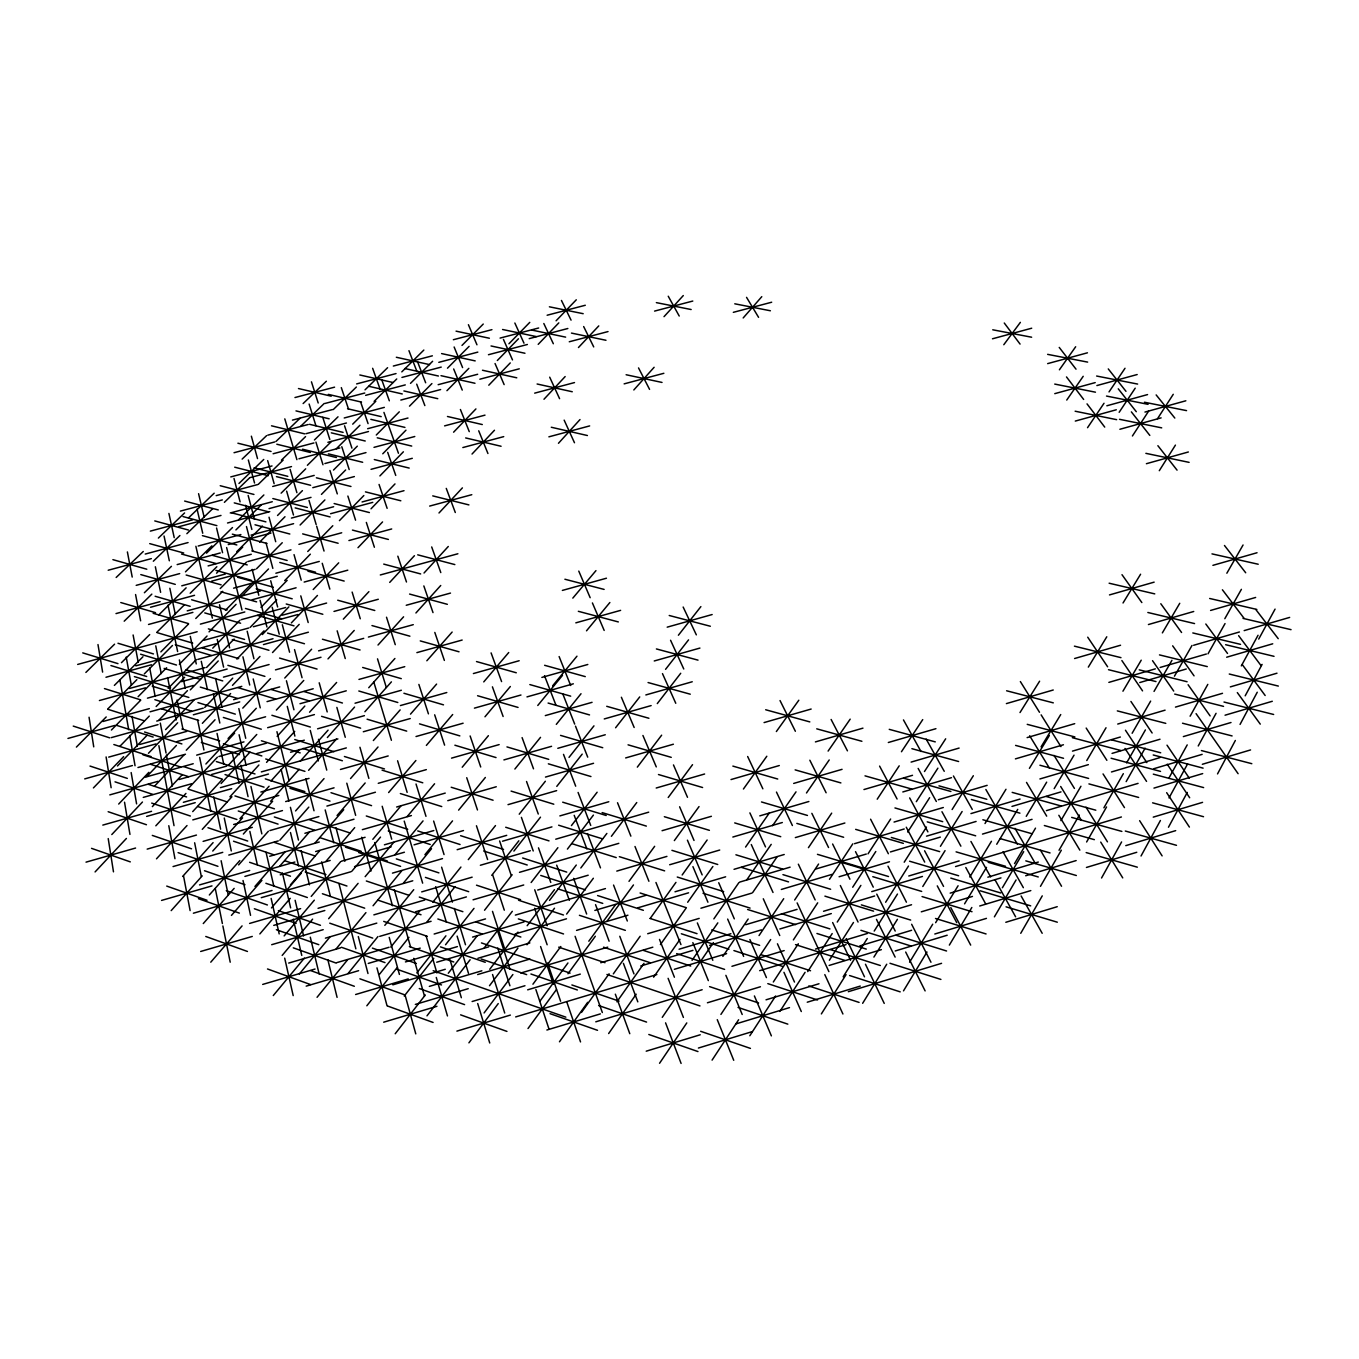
<?xml version="1.0" encoding="UTF-8"?>
<svg xmlns="http://www.w3.org/2000/svg" width="1359" height="1359" viewBox="0 0 1359 1359"><rect width="100%" height="100%" fill="white"/><g stroke="black" fill="none" stroke-linecap="round" stroke-linejoin="round"><path stroke-width="1.5" d="M1217.528 773.917L1235.348 740.468M1240.054 724.415L1257.245 692.241M1245.184 695.825L1262.103 664.415M1168.468 827.24L1187.29 792.433M1258.723 639.07L1275.065 609.104M1141.033 856L1160.416 820.479M1169.012 797.937L1187.596 763.945M1241.311 665.893L1258.043 635.265M1198.23 745.972L1216.067 713.322M1168.774 778.35L1187.205 744.902M1190.11 716.21L1207.811 684.375M1101.554 877.999L1121.6 841.934M1208.015 653.815L1225.037 623.577M1224.816 618.702L1241.396 589.33M1126.152 781.612L1145.11 748.163M1103.899 807.79L1123.332 773.679M1086.622 841.985L1106.549 806.974M1174.448 676.187L1192.013 645.44M1126.611 762.858L1145.416 729.919M1226.854 573.226L1243.06 544.993M1020.745 933.31L1042.251 895.87M1154.029 691.408L1171.951 660.304M1132.132 733.265L1150.648 701.108M1059.035 850.258L1079.352 815.077M1040.467 886.34L1061.328 850.19M1060.903 820.615L1080.949 786.249M994.397 916.849L1016.073 879.952M1086.775 760.547L1106.022 727.761M1162.37 632.886L1179.748 603.294M1122.942 691.204L1141.22 660.185M1014.544 863.594L1035.507 828.141M1002.381 887.767L1023.701 851.668M1054.176 788.645L1074.035 755.162M1026.249 816.334L1046.668 782.155M949.346 945.1L971.838 907.489M964.584 903.837L986.515 867.365M996.742 844.245L1017.738 809.369M969.816 876.997L991.441 841.289M903.514 990.847L926.974 952.03M935.638 922.693L958.078 885.762M1029.409 768.345L1049.386 735.474M1088.321 667.116L1106.787 636.793M909.596 962.206L932.716 924.205M1041.079 746.872L1060.733 714.545M985.003 823.537L1005.983 789.273M1123.027 602.988L1140.592 574.228M862.642 1003.316L886.731 964.227M922.795 886.493L945.066 850.632M940.428 846.3L962.121 811.51M873.905 957.093L897.416 919.313M1019.997 712.558L1039.601 681.199M821.363 1013.916L846.062 974.624M874.194 931.068L897.467 894.052M952.098 809.539L973.333 775.734M885.643 902.24L908.491 866.023M1159.295 470.69L1175.433 445.106M843.175 976.798L867.263 938.525M904.211 862.201L926.464 827.053M829.381 960.235L853.469 922.489M907.676 832.031L929.624 797.699M837.246 922.065L860.876 885.389M779.879 1011.453L805.072 972.331M916.323 801.657L937.897 768.158M807.722 971.6L832.184 933.565M852.705 887.223L875.808 851.498M1157.528 418.657L1173.259 394.297M749.811 1035.745L775.632 995.977M868.027 853.843L890.638 819.018M924.477 771.521L945.677 738.803M1132.421 435.984L1148.542 411.267M773.322 981.996L798.311 943.758M712.082 1060.122L738.616 1019.743M793.367 939.918L817.693 902.835M877.218 799.194L899.199 765.847M829.483 879.307L852.789 843.854M901.459 751.731L922.727 719.607M794.658 899.998L818.577 864.052M1119.153 412.304L1135.207 388.181M720.916 1014.409L770.672 939.528M759.035 935.553L783.718 898.69M808.435 847.659L831.691 813.141M1109.029 391.919L1125.014 368.272M1087.54 427.694L1104.018 403.266M659.557 1063.282L686.788 1022.919M722.835 956.413L748.18 919.024M752.682 892.54L777.025 856.9M662.258 1017.347L713.441 942.585M746.94 879.63L771.216 844.364M806.482 792.976L829.211 759.953M692.071 960.286L717.824 922.863M713.849 918.888L738.905 882.603M1066.747 400.056L1083.208 376.307M772.575 825.677L796.017 791.855M828.107 751.085L850.19 719.149M653.628 977.172L680.01 939.375M745.581 847.048L769.534 812.682M608.645 1033.553L636.182 994.21M616.918 1001.787L644.013 963.344M687.688 902.257L712.88 866.515M660.423 944.607L686.38 907.71L640.106 892.982M1059.391 369.801L1075.665 346.749M613.334 973.859L640.157 936.249M559.466 1041.792L587.683 1002.33M581.465 1012.455L609.087 973.791M650.163 918.497L675.95 882.382M682.167 874.975L707.139 839.998M743.424 789.018L766.816 756.25M776.363 731.533L798.82 700.225M674.336 840.592L699.036 806.583M588.804 941.209L615.576 904.601M528.005 1028.542L556.46 989.556M567.977 973.757L595.344 936.249M607.133 921.045L633.464 884.947M539.931 1001.192L567.943 962.97M628.996 881.345L654.647 846.317M668.22 797.495L692.529 764.675M1003.791 344.727L1020.371 322.355M532.932 984.205L560.825 946.493M566.635 914.063L593.356 878.254M468.906 1042.846L498.243 1003.588M611.397 836.295L636.759 802.54M484.093 1012.948L512.887 974.522M580.82 867.976L606.861 833.424M526.986 944.777L554.506 908.22M549.529 900.405L576.284 865.037M489.512 985.717L517.932 948.072M489.75 969.29L517.983 932.104M527.156 925.7L554.472 889.669M637.32 767.122L661.646 735.185M567.416 849.103L593.407 815.111M484.263 947.869L512.309 911.311M571.443 825.592L597.128 792.229M426.981 1015.836L470.112 959.76M531.131 882.518L557.886 847.693M395.214 1033.757L425.316 994.958M448.283 973.248L477.043 936.045M657.297 703.588L680.723 673.266M484.534 910.241L512.156 874.754M665.57 669.324L688.554 639.868M404.235 996.028L433.776 958.299M445.548 944.743L474.002 908.373M615.593 727.761L639.732 696.912M678.396 635.231L700.887 606.607M491.737 875.349L518.849 840.813M416.805 972.925L445.922 935.824M513.889 851.091L540.491 817.167M556.782 786.385L582.196 754.126M569.013 757.388L593.968 725.859M366.828 1005.779L396.93 967.863M519.223 814.194L545.35 781.255M426.709 922.285L455.112 886.595M432.825 902.189L460.922 867.042M468.294 859.635L495.491 825.576M379.399 974.403L408.957 937.353M390.797 947.087L419.897 910.785M556.307 724.364L581.023 693.736M384.818 925.36L413.731 889.686M348.074 973.486L377.972 936.538M514.874 769.041L540.525 737.342M317.055 997.302L347.615 959.743M403.334 883.231L431.533 848.696M458.612 810.134L485.35 777.467M424.925 854.692L452.53 820.887M336.183 948.837L365.928 912.619M552.637 685.819L576.963 656.193M373.062 905.757L401.856 870.66M537.773 705.474L562.473 675.389M299.354 973.978L329.829 937.132M586.51 630.814L609.868 602.513M462.213 767.223L488.391 735.678M273.295 995.535L304.331 958.146M395.095 854.641L423.04 820.904M328.64 918.701L358.096 883.35M365.163 876.657L393.685 842.393M407.224 816.504L434.574 783.769M282.179 955.411L312.621 919.126M484.976 716.788L510.338 686.516M372.825 839.335L400.82 806.057M351.896 871.17L380.52 837.093M284.15 935.909L314.32 900.185M572.818 598.113L595.955 570.644M311.228 896.396L340.599 861.708M483.753 681.895L508.725 652.524M325.939 861.385L354.699 827.631M426.369 745.395L452.683 714.511M388.623 792.552L415.888 760.513M259.841 933.939L290.248 898.333M290.418 884.896L319.875 850.564M271.46 907.931L301.392 873.022M337.083 815.502L365.163 782.971M210.764 962.189L242.072 925.904M315.067 842.954L343.708 809.726M231.438 915.405L261.913 880.377M350.537 778.571L378.023 746.991M410.503 714.138L436.596 684.087M279.784 866.108L309.105 832.337M254.931 886.459L284.778 852.178M279.835 840.202L308.816 807.127M373.351 740.536L400.141 709.908M743.186 317.955L761.787 296.67M203.272 923.559L234.156 888.378M426.845 660.763L452.139 632.054M295.582 810.932L324.037 778.605M209.337 894.986L239.796 860.587M238.623 864.902L268.369 831.249M364.892 711.742L391.409 681.861M308.612 770.315L336.42 739.058M171.183 910.615L202.236 875.875M327.349 737.529L354.563 707.071M270.611 801.283L299.201 769.279M243.346 834.035L272.649 801.215M300.305 761.159L328.08 730.157M633.821 389.965L654.121 367.287M368.731 687.739L394.908 658.486M271.002 780.966L299.337 749.488M239.948 818.628L269.082 786.232M212.751 851.057L242.582 817.846M415.922 612.977L440.741 585.491M182.616 876.47L213.091 842.631M266.551 762.382L294.699 731.414M558.464 443.289L580.004 419.557M378.006 645.032L403.589 616.816M664.024 316.664L683.288 295.566M229.909 796.833L258.873 765.032M202.27 829.347L231.93 796.748M309.563 712.218L336.624 682.456M424.025 573.005L448.283 546.488M277.134 736.374L304.824 706.051M156.489 858.82L187.015 825.542M192.706 811.612L222.23 779.522M221.092 783.531L249.954 752.105M276.387 710.077L303.77 680.434M228.21 765.44L256.766 734.472M327.995 658.894L354.223 630.44M389.71 582.399L414.41 555.712M343.317 619.143L368.901 591.658M188.137 788.645L217.406 757.167M155.826 825.813L185.928 793.418M543.974 399.257L565.157 376.562M228.074 738.515L256.29 708.26M284.761 678.039L311.636 649.211M438.991 512.989L462.4 487.881M205.888 764.013L234.648 733.147M152.361 806.617L182.225 774.732M95.079 871.934L126.421 838.435M578.458 347.53L598.775 325.905M242.785 708.124L270.458 678.617M111.795 834.545L142.457 802.031M472.032 454.042L494.472 430.242M186.268 750.219L215.045 719.76M154.518 786.182L184.094 754.84M202.355 723.328L230.622 693.515M272.53 652.541L299.201 624.376M357.995 547.694L382.558 521.924M118.692 804.052L148.861 772.337M291.336 622.915L317.462 595.446M232.491 685.361L259.96 656.448M146.908 776.482L176.415 745.428M313.199 589.534L338.697 562.83M204.699 707.512L232.746 678.107M538.198 344.354L558.804 322.881M236.925 659.098L264.02 630.848M148.471 753.26L177.672 722.801M262.355 634.534L288.889 606.844M556.086 320.792L576.284 299.795M165.594 729.63L194.303 699.749M453.6 432.196L475.922 408.923M117.452 765.966L147.112 735.236M488.781 385.209L510.254 362.921M371.024 508.81L394.993 483.923M206.568 667.473L234.071 639.07M93.414 787.914L123.618 756.674M158.782 720.27L187.44 690.644M250.158 627.399L276.709 599.914M190.294 689.879L218.238 660.95M119.881 746.312L149.269 716.091M339.427 520.633L363.838 495.542M497.326 360.509L518.458 338.765M284.71 580.599L310.345 554.166M260.979 607.354L287.174 580.327M168.142 688.418L196.274 659.574M379.891 475.922L403.385 451.8M508.929 343.776L529.772 322.372M156.149 706.51L184.637 677.241M212.734 648.158L239.914 620.248M307.729 551.499L332.802 525.729M111.421 730.021L140.656 700.259M382.762 453.787L405.967 430.174M209.048 631.867L236.058 604.364M446.941 390.679L468.838 368.357M179.337 664.262L207.044 636.012M138.091 696.725L166.613 667.745M225.373 610.395L251.942 583.385M242.293 595.633L268.504 568.945M256.511 568.792L282.247 542.717M300.101 525.016L324.903 499.908M107.871 708.871L136.851 679.653M321.437 494.387L345.662 469.959M409.501 406.154L431.907 383.561M144.326 673.894L172.491 645.474M447.485 368.187L469.11 346.358M76.393 747.093L106.206 716.957M220.209 588.566L246.54 562.082M461.992 345.407L483.243 324.054M160.855 651.878L188.561 623.985M376.273 435.016L399.291 411.828M195.764 618.481L222.706 591.318M114.377 685.395L142.967 656.754M259.603 542.173L284.982 516.726M333.499 470.061L357.315 446.16M277.542 515.486L302.428 490.633M410.503 383.357L432.621 361.273M190.192 593.237L216.845 566.72M336.403 448.674L359.931 425.248M121.461 662.682L149.694 634.585M236.738 551.686L262.44 526.052M156.931 632.19L184.416 604.789M216.557 573.192L242.717 547.099M352.711 424.161L375.797 401.279M307.389 465.288L331.375 441.539M401.805 371.873L423.838 350.061M281.126 493.164L305.69 468.821M374.116 401.381L396.743 378.957M158.884 614.829L186.132 587.835M85.872 672.433L114.564 644.183M235.905 529.925L261.336 504.835M314.422 439.976L338.017 416.805M185.47 571.833L211.885 545.842M238.589 519.834L263.867 494.965M206.5 553.147L232.491 527.547M124.196 621.182L151.834 594.121M365.027 389.846L387.587 367.694M144.377 592.745L171.438 566.329M281.415 460.174L305.554 436.613M333.295 409.552L356.364 387.026M258.499 484.161L283.148 460.089M186.863 533.696L212.768 508.606M238.963 483.481L263.748 459.461M300.679 426.301L324.223 403.47M224.388 502.337L249.546 477.909M276.013 441.437L299.965 418.3M153.329 561.216L179.898 535.531M188.493 517.915L214.178 493.198M158.374 538.079L184.586 512.938M242.14 459.104L266.585 435.644M303.125 403.555L326.364 381.233M116.161 577.473L143.273 551.499M766.034 999.816L819.001 983.746M646.221 1051.187L700.225 1034.777M736.034 1023.871L789.494 1007.614M807.246 1002.212L860.264 986.09M848.322 991.696L941.566 963.327M698.407 1048.044L752.359 1031.583M759.681 970.666L846.062 944.624M595.786 1021.815L702.161 989.726M979.72 905.994L1030.801 890.587M859.754 945.932L911.617 930.269M829.126 965.451L881.379 949.652M707.427 1002.772L760.428 986.753M934.805 934.007L986.447 918.378M895.207 950.977L947.189 935.23M1005.813 922.285L1057.234 906.691M456.896 1031.124L510.372 1015.088M515.673 1016.923L656.856 974.556M674.353 969.307L726.606 953.627M987.84 877.184L1038.31 862.048M860.213 920.162L911.532 904.737M950.179 893.135L1000.971 877.88M1025.688 875.757L1076.158 860.57M1125.796 845.638L1175.688 830.638M731.94 966.3L784.177 950.587M921.3 911.821L972.466 896.43M546.879 1030.02L600.372 1013.899M815.502 949.075L867.416 933.446M1086.436 867.45L1136.77 852.28M1153.961 788.101L1202.681 773.594M383.697 1022.189L436.935 1006.306M600.746 962.733L652.83 947.189M472.117 1001.515L524.965 985.734M527.666 989.828L580.31 974.114M745.734 924.698L797.087 909.358M908.763 875.994L959.165 860.927M679.058 949.228L730.904 933.718M871.731 891.623L922.455 876.453M955.547 866.566L1121.396 816.98M640.769 965.977L692.954 950.366M709.653 945.354L761.431 929.862M823.537 911.277L874.652 895.989M779.845 928.978L831.3 913.571M1153.247 817.133L1202.562 802.354M637.626 907.88L688.571 892.812M854.522 843.684L904.211 828.973M355.616 994.516L408.244 978.922M477.943 958.282L529.874 942.908M392.836 984.833L445.276 969.29M576.539 930.405L627.926 915.202M739.67 882.093L790.106 867.161M970.955 813.582L1020.082 799.041M1111.475 771.963L1159.822 757.643M1011.979 806.414L1060.988 791.889M816.063 868.945L866.278 854.047M926.515 836.159L976.102 821.448M1153.859 768.701L1202.154 754.364M429.342 986.396L481.85 970.802M477.638 974.556L529.908 959.029M700.921 908.22L751.901 893.084M890.417 851.94L940.309 837.11M781.34 889.449L831.963 874.398M1046.396 810.644L1138.078 783.379M1202.341 764.285L1250.569 749.93M647.699 933.718L699.189 918.395M839.098 876.759L889.482 861.759M982.489 834.086L1032.059 819.341M415.344 1004.42L468.226 988.673M520.803 973.027L607.745 947.155M515.35 915.1L605.434 888.582M1072.472 751.119L1120.36 737.02M368.255 963.429L420.22 948.123M795.338 837.603L844.873 823.01M306.183 986.141L358.606 970.683M472.592 937.081L524.064 921.895M938.339 799.755L987.161 785.349M1225.054 715.208L1272.296 701.278M405.441 961.934L457.405 946.594M1112.053 753.396L1160.008 739.228M515.078 933.99L566.499 918.803M594.851 910.428L645.814 895.377M734.03 869.318L784.211 854.505M894.052 822.059L943.316 807.501M1039.907 778.962L1088.355 764.658M1183.349 736.595L1230.999 722.512M436.715 962.223L488.696 946.866M675.015 891.776L725.638 876.81M325.413 938.152L376.8 923.118M415.514 911.787L466.392 896.906M473.068 899.811L523.725 884.981M759.8 815.859L808.86 801.504M1027.132 737.597L1074.714 723.668M863.95 789.545L912.518 775.309M288.686 963.072L340.599 947.835M379.705 936.368L431.092 921.3M537.705 890.026L588.192 875.213M1230.337 686.89L1276.984 673.198M616.782 871.102L666.929 856.391M732.841 837.042L782.325 822.518M1117.727 724.058L1165.088 710.162M1175.467 707.105L1222.505 693.311M902.818 791.957L951.453 777.671M1015.411 758.883L1063.434 744.766M262.695 984.426L315.05 969.035M337.117 962.546L389.048 947.274M434.15 934.024L485.52 918.905M669.664 864.749L719.709 850.038M318.04 908.322L412.762 880.785M555.746 839.199L648.702 812.172M888.327 742.507L935.926 728.679M273.754 925.377L324.818 910.513M480.373 865.258L530.299 850.734M1108.859 682.388L1155.337 668.849M1160.144 667.456L1206.35 654.019M200.673 951.47L252.281 936.436M421.698 891.878L472.151 877.167M793.69 783.43L842.07 769.33M1139.759 682.558L1186.271 669.002M1226.667 657.212L1272.72 643.792M271.698 944.692L323.204 929.658M373.861 914.862L424.789 899.998M519.495 872.325L618.804 843.344M662.071 830.706L711.386 816.3M911.108 762.093L959.114 748.062M414.053 844.839L463.487 830.553M193.386 913.214L272.021 890.485M354.546 866.634L404.404 852.229M1074.595 658.52L1120.546 645.236M261.251 897.687L351.081 871.697M559.857 815.91L608.781 801.742M656.21 788.016L704.608 774.001M815.417 741.912L862.948 728.152M457.151 849.698L506.72 835.343M392.462 873.124L442.49 858.616M502.524 841.204L551.941 826.884M731.023 779.556L779.285 765.542M1193.661 645.27L1239.425 631.986M1244.164 630.61L1289.657 617.411M249.597 923.441L300.611 908.627M1006.39 703.605L1053.242 689.998M269.711 856.255L319.28 842.019M362.343 829.653L411.403 815.57M545.486 777.076L593.56 763.282M625.667 757.931L673.385 744.222M199.552 884.913L249.682 870.49M315.611 851.532L365.112 837.297M764.081 722.58L811.153 709.041M161.551 900.422L211.987 885.898M244.909 876.419L294.886 862.031M508.011 804.647L556.646 790.632M280.209 874.839L330.186 860.434M384.41 844.805L433.81 830.553M1148.423 624.545L1193.729 611.482M341.398 861.215L391.12 846.861M1210.58 610.446L1255.648 597.45M203.12 841.374L252.315 827.342M326.907 806.074L375.424 792.229M503.9 759.919L551.567 746.312M269.863 830.57L318.872 816.572M557.802 748.316L605.265 734.76M1109.488 594.919L1154.148 582.145M1212.908 565.344L1257.041 552.739M173.052 866.566L222.757 852.348M228.788 855.083L278.306 840.898M304.892 833.288L353.986 819.222M396.641 807.008L445.242 793.095M447.774 800.672L496.273 786.759M260.877 792.025L309.037 778.384M340.463 769.466L388.198 755.944M545.316 715.598L592.065 702.331M192.791 819.885L278.816 795.457M645.848 694.942L692.241 681.759M285.662 801.572L334.059 787.812M86.025 862.15L135.577 848.05M451.545 758.135L499.144 744.596M147.163 849.12L196.46 835.072M233.629 824.488L282.468 810.576M378.261 783.311L426.335 769.619M604.262 718.945L651.131 705.593M211.698 774.46L259.433 761.023M290.588 752.24L337.898 738.922M363.312 731.754L410.248 718.537M143.256 797.393L191.432 783.803M474.427 708.141L520.956 695.01M261.353 771.895L346.324 747.909M526.986 696.895L573.328 683.815M654.257 660.967L699.919 648.073M220.43 787.642L268.453 774.069M102.808 825.1L151.562 811.306M183.363 802.32L231.676 788.662M416.024 736.527L463.113 723.209M146.636 816.419L195.22 802.659M84.717 778.894L132.418 765.542M267.638 727.694L314.405 714.596M355.039 703.215L401.347 690.253M137.955 767.529L185.47 754.228M473.391 673.554L519.172 660.729M196.664 755.128L243.957 741.878M667.184 627.162L712.15 614.54M145.498 777.127L193.216 763.724M218.867 756.521L266.211 743.237M317.581 728.815L364.416 715.649M400.395 705.559L446.788 692.529M109.79 794.879L157.865 781.357M257.021 753.481L304.331 740.162M178.912 779.556L226.715 766.102M541.867 677.411L587.801 664.483M156.744 721.085L203.255 708.158M233.612 699.715L279.733 686.907M111.217 737.648L158.035 724.619M193.335 714.8L239.745 701.907M416.89 652.626L462.162 640.038M267.027 701.618L313.216 688.758M358.963 679.432L404.761 666.657M139.62 744.511L186.625 731.414M575.825 622.847L620.621 610.361M1146.401 463.708L1188.361 451.986M108.703 757.116L155.962 743.934M299.999 703.724L346.273 690.814M177.214 741.487L265.6 716.788M181.477 681.657L227.14 669.053M147.435 698.169L193.437 685.446M223.454 677.139L269.082 664.534M318.584 650.842L363.719 638.356M368.391 637.065L413.272 624.664M1119.884 429.274L1161.113 417.876M275.486 669.868L320.996 657.263M562.371 590.418L606.454 578.221M102.859 721.51L149.32 708.634M150.017 711.81L241.8 686.363M67.95 738.447L114.751 725.451M135.815 665.842L215.775 643.877M333.991 611.431L378.295 599.268M105.968 677.258L151.461 664.772M1106.838 405.78L1147.557 394.586M197.768 659.421L273.023 638.713M263.442 644.591L308.374 632.207M406.239 605.265L450.492 593.085M1075.292 421.069L1116.3 409.772M129.513 688.469L205.056 667.643M99.411 700.531L145.396 687.841M1144.957 412.066L1185.846 400.786M252.128 599.778L296.092 587.784M200.385 624.121L244.807 611.975M380.316 574.959L457.881 553.759M1054.771 393.651L1095.201 382.609M77.667 664.432L197.157 631.731M241.273 619.67L285.662 607.524M1096.883 385.565L1137.177 374.54M282.264 615.202L326.602 603.056M203.969 640.276L248.765 627.994M253.386 626.737L297.927 614.523M181.766 585.814L225.339 574.025M348.923 540.542L391.698 528.957M211.647 581.159L255.152 569.37M116.008 613.588L160.107 601.612M150.543 607.252L194.541 595.31M275.86 573.226L319.263 561.437M1047.653 363.617L1087.438 352.813M233.595 588.175L277.27 576.301M187.219 610.854L260.69 590.842M148.522 624.477L192.893 612.382M304.161 582.06L347.785 570.185M251.058 535.106L293.595 523.674M330.577 513.719L372.757 502.371M228.261 544.568L270.985 533.068M992.495 338.782L1031.702 328.215M177.163 564.597L220.26 552.977M136.189 585.355L179.694 573.6M208.097 565.922L251.262 554.268M429.665 506.075L471.794 494.693M298.912 544.347L341.704 532.779M247.865 561.539L290.979 549.868M371.041 469.331L412.304 458.306M150.356 531.114L192.689 519.801M312.791 487.677L354.359 476.567M462.841 447.553L503.73 436.63M178.709 526.748L220.99 515.435M230.249 512.972L272.276 501.726M269.031 508.623L311.007 497.377M227.531 522.994L269.778 511.663M548.883 436.834L589.653 425.911M145.226 554.064L188.069 542.564M291.438 518.085L333.651 506.737M108.193 570.236L151.325 558.634M198.176 546.029L240.883 534.546M362.072 501.964L404.014 490.684M534.682 393.142L574.5 382.575M230.775 476.907L272.021 465.95M298.946 458.798L339.886 447.926M250.209 477.57L291.505 466.579M444.597 425.877L484.993 415.141M373.997 447.349L414.784 436.511M324.903 463.538L365.979 452.598M624.138 383.867L663.855 373.3M216.183 495.627L257.819 484.534M180.407 511.103L222.332 499.908M272.7 486.471L314.201 475.412M267.825 435.152L308.204 424.501M400.837 400.056L440.622 389.557M479.829 379.212L519.274 368.816M733.333 312.332L771.674 302.225M344.235 417.977L384.342 407.377M234.037 452.717L274.756 441.947M306.047 433.674L346.443 423.006M273.125 453.753L313.912 442.949M367.626 428.714L407.989 418.028M327.893 442.304L368.493 431.533M393.329 366.047L432.366 355.82M500.078 338.085L538.657 327.995M294.971 397.541L334.569 387.162M356.653 383.901L396.03 373.572M438.804 362.343L477.824 352.117M529.212 338.629L567.841 328.504M401.941 377.428L441.233 367.1M488.459 354.716L527.377 344.49M654.579 311.092L692.784 301.052M324.971 403.47L364.739 393.023M365.639 395.333L405.271 384.903M569.268 341.772L608.017 331.579M292.44 420.118L332.53 409.552M438.159 384.682L477.672 374.269M453.362 339.716L491.924 329.659M547.133 315.237L585.287 305.265M992.749 329.795L1031.634 337.219M1047.636 354.359L1087.642 362.106M734.777 303.804L770.4 310.769M1096.628 376.035L1137.636 384.07M656.363 302.632L691.153 309.529M1054.737 384.087L1095.456 392.19M1144.448 402.23L1186.56 410.622M1106.515 396.064L1148.066 404.336M1119.51 419.302L1161.707 427.864M1075.139 411.216L1116.656 419.659M549.393 306.811L583.181 313.691M571.459 333.091L605.978 340.277M1145.875 453.345L1189.108 462.366M531.59 330.016L565.633 337.134M502.575 329.49L536.312 336.59M456.063 331.154L489.376 338.238M626.125 374.744L662.02 382.44M491.041 345.967L524.965 353.255M441.607 353.578L475.191 360.899M482.479 370.243L516.777 377.802M537.111 384.002L572.258 391.749M396.335 357.264L429.529 364.603M441.012 375.679L474.987 383.272M404.931 368.544L438.413 376.018M1211.99 553.877L1258.213 564.24M359.846 374.982L392.989 382.508M403.878 390.95L437.768 398.68M551.295 427.253L587.411 435.526M368.816 386.296L402.264 393.957M447.468 416.483L482.292 424.552M1209.663 598.47L1256.837 609.444M328.351 394.382L361.528 402.111M298.47 388.538L331.239 396.182M1109.131 583.215L1154.759 593.883M1243.043 618.396L1291.05 629.659M347.547 408.736L381.2 416.635M465.661 437.938L501.08 446.262M370.854 419.353L404.931 427.405M1147.845 612.484L1194.561 623.577M295.99 410.894L329.15 418.793M1192.811 632.937L1240.529 644.353M377.241 437.802L411.726 446.075M309.563 424.314L343.097 432.383M1225.648 644.71L1274.029 656.329M331.307 432.841L365.231 441.012M271.511 425.809L304.688 433.861M374.32 459.563L409.195 468.074M1159.482 654.902L1207.285 666.606M1229.266 674.03L1278.343 686.074M328.385 453.872L362.666 462.281M302.53 449.2L336.454 457.541M276.828 444.223L310.396 452.496M1074.425 646.154L1120.971 657.654M237.91 443.221L271.053 451.46M1139.216 669.834L1187.086 681.742M432.74 495.882L468.906 504.902M1108.502 669.698L1155.982 681.572M1224 702.042L1273.638 714.477M316.375 477.79L350.962 486.488M1174.703 694.092L1223.542 706.374M365.452 491.873L400.82 500.775M254.065 467.819L287.819 476.346M276.455 476.618L310.616 485.282M234.699 467.19L268.25 475.701M334.127 503.543L369.393 512.564M1182.534 723.226L1232.103 735.932M1117.319 710.893L1165.784 723.362M272.853 498.549L307.372 507.468M220.226 485.724L253.946 494.455M1006.611 690.78L1053.293 702.858M295.175 507.892L330.101 516.947M564.902 579.24L604.126 589.415M1201.407 750.559L1251.809 763.69M352.44 530.078L388.385 539.455M669.223 615.491L710.349 626.244M234.258 502.881L268.453 511.816M417.723 554.829L454.84 564.58M1111.662 739.874L1160.688 752.784M1153.213 754.975L1203.106 768.141M231.574 512.802L265.905 521.873M184.637 501.063L218.272 509.948M1027.234 724.347L1074.884 736.935M302.666 533.883L338.136 543.26M1072.319 737.682L1120.801 750.508M255.016 524.778L289.824 534.019M578.339 611.312L618.328 621.929M383.731 564.104L420.661 573.94M1111.084 758.237L1160.518 771.402M1153.315 774.154L1203.632 787.591M182.989 516.573L216.879 525.644M232.338 534.155L267.077 543.498M656.397 648.939L698.016 660.134M1015.598 745.395L1063.536 758.288M154.773 520.922L188.442 530.027M202.406 535.633L236.84 544.959M251.891 550.939L287.14 560.486M409.586 594.07L447.349 604.313M1039.924 765.236L1088.61 778.435M279.784 562.473L315.543 572.207M889.245 729.341L935.281 741.878M307.966 571.205L344.184 581.074M1088.933 783.905L1138.638 797.444M1152.602 802.829L1203.53 816.708M212.327 555.321L247.219 564.902M911.889 748.673L958.605 761.516M765.678 709.755L809.811 721.901M149.728 543.634L183.754 553.028M816.742 728.832L861.895 741.284M648.073 682.541L690.27 694.194M181.528 554.03L216.081 563.56M337.712 600.219L374.795 610.497M1046.396 796.527L1095.813 810.202M215.894 570.389L251.109 580.157M237.74 577.303L273.312 587.19M1012.183 792.382L1061.09 805.972M544.619 665.298L585.27 676.612M1125.303 831.029L1176.486 845.315M256.222 588.77L292.202 598.809M1071.656 817.388L1121.854 831.419M371.975 625.565L409.908 636.199M938.967 785.859L986.804 799.279M186.166 575.027L221.143 584.846M420.254 640.904L459.019 651.793M286.239 603.991L322.83 614.268M903.667 778.197L950.892 791.482M971.396 799.5L1019.929 813.158M476.499 661.561L516.284 672.773M112.899 559.653L146.806 569.217M220.973 591.811L256.63 601.867M1044.358 825.525L1094.369 839.658M865.02 775.853L911.736 789.052M606.726 706.306L648.906 718.265M529.84 684.579L570.695 696.165M140.792 574.602L175.277 584.37M245.452 608.458L281.67 618.753M982.863 819.749L1031.974 833.73M257.53 615.44L294.003 625.836M1086.181 852.586L1137.33 867.178M795.151 769.873L840.881 782.92M191.636 599.778L227.106 609.919M548.102 703.062L589.534 714.919M322.44 639.223L360.067 649.993M894.952 807.942L942.704 821.651M1000.343 838.656L1050.065 852.942M155.13 596.261L190.158 606.318M204.767 612.909L240.611 623.22M927.229 821.855L975.677 835.802M732.858 766.102L777.739 779.03M267.553 633.09L304.467 643.741M477.587 695.74L518.051 707.427M362.666 667.456L401.279 678.651M628.062 744.834L671.244 757.354M1025.807 860.859L1076.345 875.519M120.781 602.547L155.538 612.671M208.369 628.877L244.552 639.426M153.159 613.3L188.459 623.594M560.554 735.389L602.75 747.722M232.287 639.579L268.929 650.282M956.09 851.855L1005.541 866.295M988.197 862.319L1038.276 876.963M403.929 693.26L443.493 704.845M279.597 658.079L317.089 669.07M891.351 837.467L939.681 851.634M855.66 829.364L903.361 843.361M761.499 801.963L807.45 815.451M658.469 774.528L702.603 787.524M358.81 691.001L397.813 702.501M157.015 632.614L192.689 643.147M796.833 823.401L843.65 837.263M202.236 647.818L238.691 658.605M909.596 861.215L958.639 875.757M175.277 644.727L211.375 655.446M950.773 878.101L1000.7 892.965M506.958 746.906L548.747 759.358M227.853 665.332L264.903 676.374M980.128 890.774L1030.7 905.858M419.523 723.871L459.835 735.899M548.356 763.826L590.944 776.55M304.059 691.544L342.434 703.011M734.709 822.908L780.745 836.685M1006.068 906.827L1057.319 922.2M117.995 643.266L153.448 653.917M271.239 689.489L309.223 700.904M454.891 745.208L496.035 757.575M817.455 854.335L865.173 868.69M367.083 719.2L406.715 731.125M840.355 862.048L888.531 876.538M140.606 654.223L176.5 665.044M872.801 876.674L921.691 891.436M186.081 669.834L222.74 680.91M237.995 687.637L275.554 699.002M664.347 816.708L709.398 830.332M922.065 896.583L972.008 911.719M164.15 668.424L200.554 679.466M321.59 716.329L360.628 728.169M200.3 687.093L237.434 698.424M82.746 652.881L117.978 663.634M602.139 812.597L646.357 826.102M735.915 854.794L782.614 869.064M562.694 802.184L606.216 815.502M110.928 665.553L146.687 676.493M271.902 715.276L310.362 727.048M935.502 918.48L986.073 933.956M511.103 791.108L553.793 804.205M782.954 874.635L830.638 889.262M134.388 676.612L170.605 687.739M741.521 867.416L788.543 881.889M152.259 686.193L188.833 697.456M861.368 904.89L910.683 920.077M197.955 702.603L235.328 714.138M824.913 896.142L873.582 911.159M671.924 850.343L717.739 864.494M451.205 787.252L493.096 800.23M294.767 739.534L333.94 751.663M223.369 717.45L261.302 729.222M344.422 756.504L384.478 768.939M154.841 699.681L191.687 711.131M382.049 770.145L422.785 782.801M558.634 825.219L602.547 838.86M302.972 748.486L342.383 760.768M896.142 935.264L946.56 950.994M104.456 688.588L140.555 699.834M161.568 708.837L198.652 720.423M261.387 740.774L300.186 752.903M860.927 930.32L910.768 945.932M619.364 856.68L664.636 870.864M571.799 843.667L616.239 857.597M677.258 877.031L723.668 891.589M400.361 793.554L441.76 806.583M781.493 913.673L829.958 928.927M505.701 827.257L549.019 840.881M703.028 893.254L750.083 908.101M181.97 728.985L219.648 740.876M223.437 743.832L261.845 755.961M747.586 909.477L795.542 924.613M265.735 758.968L304.926 771.368M107.939 709.313L144.445 720.865M816.946 933.48L866.295 949.092M201.353 742.473L239.49 754.568M889.992 963.276L940.904 979.431M830.502 949.635L880.343 965.519M144.581 732.025L181.885 743.934M331.001 792.705L371.568 805.649M116.296 725.264L153.159 737.037M460.616 835.683L503.526 849.392M795.508 944.624L844.788 960.388M522.637 857.988L566.737 872.104M216.353 761.567L254.999 773.951M265.294 778.877L304.841 791.567M289.977 788.288L329.982 801.13M483.719 851.023L527.224 865.003M417.74 830.927L460.055 844.517M366.284 815.978L407.7 829.296M711.742 929.913L759.647 945.354M540.746 875.451L585.423 889.856M849.579 975.524L900.202 991.866M225.05 774.579L264.054 787.15M73.25 726.097L109.654 737.835M597.586 895.547L643.368 910.309M388.266 830.927L430.208 844.483M183.737 766.646L222.112 779.064M113.85 744.528L151.036 756.572M650.146 918.48L697.031 933.667M557.615 888.769L602.75 903.395M761.499 954.85L810.542 970.751M142.967 754.789L180.662 767.003M733.911 950.57L782.512 966.368M681.335 933.769L728.934 949.228M150.492 764.268L188.442 776.635M309.156 819.613L349.959 832.948M234.937 795.915L274.433 808.809M808.758 985.954L859.075 1002.415M579.41 915.303L625.344 930.354M274.331 816.963L314.659 830.213M188.221 789.137L227.055 801.878M396.318 858.888L438.889 872.886M476.499 885.185L520.565 899.675M518.56 900.236L563.441 914.998M676.663 953.61L724.602 969.392M767.818 983.627L817.54 999.986M319.858 837.637L361.12 851.244M238.267 811L278.068 824.115M345.509 847.184L387.264 860.943M358.606 852.518L400.599 866.379M148.318 784.296L186.591 796.935M90.034 766.068L127.321 778.401M425.418 877.387L468.702 891.691M643.3 950.349L690.729 966.045M197.65 806.482L236.891 819.494M115.022 781.85L152.871 794.42M518.323 918.888L563.543 933.956M603.515 947.189L650.366 962.784M709.585 986.617L758.594 1002.976M274.212 842.342L315.016 855.966M151.715 803.101L190.362 816.029M419.302 897.059L462.875 911.685M207.961 827.716L247.712 841.051M366.335 880.989L408.957 895.292M558.719 947.155L604.993 962.699M738.022 1007.41L787.829 1024.142M476.092 921.98L520.854 937.047M233.527 841.221L273.822 854.794M284.694 860.706L325.956 874.618M305.231 871.934L346.953 886.034M606.946 974.471L699.97 1005.932M437.853 918.99L482.088 933.973M377.904 900.134L421.018 914.76M108.159 811.714L146.449 824.726M249.597 862.302L290.469 876.198M481.443 942.925L570.101 973.112M152.31 835.411L191.551 848.814M322.389 893.729L364.705 908.186M571.884 984.952L619.075 1001.141M383.731 921.385L427.321 936.334M700.649 1031.294L750.44 1048.401M178.097 852.637L217.95 866.329M530.91 974.012L577.371 989.981M265.888 883.282L307.338 897.518M481.154 958.978L526.68 974.641M440.452 946.866L485.248 962.291M598.639 1005.524L646.578 1022.087M204.496 870.728L244.977 884.726M409.365 946.594L453.753 961.985M329.761 923.186L372.723 938.118M648.804 1034.471L697.965 1051.56M226.307 890.672L267.4 904.975M278.374 910.632L320.469 925.309M91.546 848.356L130.294 861.878M372.4 948.106L416.347 963.48M433.164 970.717L565.837 1017.161M254.354 908.746L296.126 923.373M550.038 1013.661L597.518 1030.309M341.432 947.274L384.988 962.597M166.732 886.085L207.044 900.27M198.431 898.69L239.354 913.112M396.862 969.222L441.522 984.952M276.37 929.709L318.804 944.692M419.285 988.537L464.591 1004.624M293.289 947.835L336.268 963.123M359.897 978.82L404.252 994.669M460.616 1014.85L506.941 1031.413M310.735 970.615L354.342 986.277M205.77 936.47L247.457 951.47M387.842 1006.119L433.079 1022.444M267.502 968.967L310.531 984.562M1156.152 394.925L1174.822 418.062M1108.264 368.918L1125.965 391.307M1118.253 388.81L1136.294 411.709M1131.368 411.879L1149.816 435.407M1157.885 445.701L1177.064 470.146M1224.476 545.486L1245.693 572.768M1059.222 347.411L1076.022 369.172M1255.818 609.528L1278.224 638.679M1066.492 376.936L1083.65 399.444M1087.03 403.878L1104.731 427.1M1222.404 589.789L1244.046 618.294M1004.267 323.017L1020.065 344.082M1238.627 635.672L1260.999 665.536M1242.415 664.789L1265.161 695.502M1205.807 624.002L1227.517 653.458M1237.319 692.597L1260.269 724.126M1160.807 603.736L1181.566 632.496M1121.99 574.687L1141.849 602.564M1172.664 645.831L1194.051 675.848M1188.089 684.732L1210.105 715.904M1196.073 713.645L1238.1 773.696M1152.534 660.678L1173.717 691.068M1121.871 660.559L1142.545 690.882M1167.007 745.174L1189.261 778.129M1087.727 637.201L1107.619 666.776M1130.926 701.448L1152.126 732.994M1167.228 764.217L1189.669 797.75M1125.456 730.225L1146.843 762.62M1166.668 792.671L1189.397 827.07M1124.997 748.452L1146.554 781.391M1086.181 728.067L1106.872 760.31M1139.623 820.666L1162.115 855.881M1103.049 773.934L1124.471 807.62M1020.354 681.555L1039.499 712.269M1041.13 714.868L1060.937 746.618M1054.04 755.434L1074.425 788.424M1086.028 807.178L1107.449 841.85M1100.722 842.104L1122.738 877.897M1029.646 735.78L1049.437 768.107M1060.683 786.487L1081.458 820.445M746.55 297.349L758.577 317.327M1058.831 815.281L1079.844 850.122M1026.521 782.41L1046.685 816.147M1040.552 850.343L1061.549 886.255M1014.986 828.327L1035.337 863.492M985.87 789.494L1017.313 844.109M1003.027 851.821L1023.361 887.682M953.44 775.989L972.263 809.369M1021.119 895.972L1042.183 933.293M926.175 739.092L944.25 771.3M995.162 880.071L1015.615 916.815M668.237 296.228L679.228 316.035M903.463 719.913L920.994 751.493M970.938 841.459L990.626 876.912M918.157 768.413L936.334 801.47M941.957 811.714L960.881 846.164M965.79 867.501L985.598 903.769M909.664 797.92L927.908 831.878M879.596 766.102L897.076 799.007M924.596 850.785L943.554 886.408M950.807 907.574L970.683 945.1M906.266 827.223L924.698 862.082M937.268 885.864L956.736 922.659M831.113 719.455L847.438 750.847M638.526 367.915L649.568 389.37M870.592 819.205L888.344 853.724M888.005 866.159L906.419 902.189M911.651 924.273L930.966 962.24M780.032 700.548L795.372 731.261M809.845 760.225L826.119 792.773M855.524 851.651L873.259 887.138M876.759 894.137L895.207 931.051M905.689 952.047L925.122 990.915M583.657 326.551L593.713 346.919M876.487 919.38L895.122 957.11M832.625 844.024L849.919 879.222M561.454 300.441L571.069 320.146M811.85 813.345L828.548 847.523M840.338 885.507L858.056 922.031M865.462 964.244L884.233 1003.401M776.465 792.076L792.399 825.525M846.249 938.576L864.494 976.832M683.152 607.031L696.335 634.857M832.642 922.54L850.513 960.252M543.821 323.51L553.334 343.742M747.654 756.504L762.858 788.815M798.345 864.188L815.162 899.93M797.138 902.92L828.888 971.634M824.811 974.607L842.92 1014.001M549.699 377.173L559.585 398.68M670.565 640.259L683.764 668.985M749.879 812.886L765.508 846.912M564.155 420.135L574.483 442.745M514.857 323.017L523.979 343.164M751.289 844.534L773.016 892.472M662.479 673.622L675.763 703.283M763.282 898.775L779.743 935.536M777.45 943.792L794.488 982.047M783.956 972.331L801.3 1011.538M503.442 339.393L512.496 359.914M749.913 939.562L766.425 977.614M673.469 764.93L687.501 797.308M495.05 363.532L504.138 384.614M718.724 882.721L734.302 918.854M578.781 571.103L590.163 597.705M592.405 602.937L604.177 630.44M679.619 806.787L694.024 840.457M727.66 919.092L743.628 956.413M754.398 995.943L771.368 1035.864M468.413 324.699L476.958 344.795M642.926 735.474L656.278 766.901M687.416 840.168L702.161 874.89M621.386 697.252L634.16 727.49M692.92 866.634L707.92 902.206M725.876 975.337L742.201 1014.494M697.354 922.931L712.812 960.303M454.127 346.987L462.587 367.593M692.835 942.619L708.328 980.62M453.685 368.968L462.247 390.101M478.725 430.803L487.932 453.515M717.263 1019.658L733.724 1060.292M655.955 882.484L680.944 944.59M460.412 409.501L469.263 431.635M559.127 656.567L570.695 685.514M617.53 802.744L630.865 836.142M634.993 846.487L648.906 881.261M562.864 694.058L574.687 724.075M575.503 726.148L587.717 757.15M659.506 939.409L674.404 977.223M668.101 978.327L683.407 1017.432M544.517 675.729L555.95 705.185M417.604 361.885L425.656 382.779M408.957 350.673L416.839 371.296M563.509 754.381L575.689 786.182M578.085 792.45L590.723 825.44M613.555 885.066L627.314 921.011M665.57 1022.851L681.097 1063.434M416.703 384.155L424.857 405.594M587.462 833.594L600.474 867.874M574.194 815.315L586.884 848.984M619.789 936.3L633.973 973.91M446.262 488.391L455.299 512.513M623.407 963.361L637.813 1001.855M595.548 904.669L609.104 941.209M491.092 652.898L501.59 681.589M522.094 737.614L533.509 768.82M573.6 878.373L586.646 914.012M615.338 994.176L629.778 1033.689M381.675 379.552L389.337 400.803M492.417 686.839L503.119 716.499M526.545 781.493L538.266 814.024M556.697 865.173L569.37 900.337M372.638 368.306L380.129 389.269M575.095 936.3L602.343 1012.54M383.934 412.406L398.442 453.26M431.703 546.947L440.792 572.581M538.487 847.846L550.769 882.433M521.397 817.354L533.221 850.972M387.689 452.343L395.741 475.412M534.733 889.771L547.167 925.683M360.594 401.856L368.068 423.617M423.838 585.933L433.011 612.603M534.614 908.288L547.15 944.777M566.907 1002.296L580.531 1041.928M434.812 632.428L444.359 660.423M470.129 735.966L480.712 766.986M547.558 962.97L560.604 1001.26M540.593 946.527L553.453 984.273M379.059 484.45L387.128 508.334M499.619 840.983L511.205 875.264M341.313 387.621L348.482 408.991M397.83 556.188L406.477 581.992M466.732 777.705L477.468 809.964M535.871 989.522L548.866 1028.661M344.557 425.809L351.913 448.13M476.448 825.762L487.592 859.517M492.654 874.873L504.291 910.19M434.676 714.817L444.597 745.14M341.788 446.72L349.195 469.551M366.335 522.417L374.388 547.252M418.878 684.426L428.425 713.849M492.502 911.379L504.325 947.869M497.989 932.155L510.016 969.324M497.802 948.089L509.914 985.768M311.449 381.828L318.193 402.994M322.779 417.366L329.812 439.433M347.87 496.052L355.565 520.174M386.517 617.224L395.265 644.676M492.553 974.505L504.716 1013.033M309.122 404.048L315.934 425.758M329.948 470.486L337.287 493.895M315.934 442.1L322.983 464.761M433.64 821.057L444.053 854.573M377.513 658.843L386.313 687.433M416.024 784.007L425.979 816.334M441.624 867.178L452.377 902.121M454.331 908.458L465.491 944.743M352.134 592.082L360.271 618.77M457.117 936.096L468.464 973.282M477.705 1003.537L489.733 1042.982M373.844 682.201L391.392 740.281M397.592 760.768L407.139 792.365M435.661 886.697L446.398 922.251M450.016 959.777L461.347 997.71M284.795 418.861L296.908 459.665M309.003 500.401L316.171 524.557M316.664 526.222L324.037 551.058M404.218 821.091L422.649 883.146M322.236 563.289L329.829 589.126M290.096 469.348L296.891 492.671M337.168 630.831L345.254 658.554M426.097 935.858L436.902 972.959M436.273 977.461L447.468 1015.937M382.185 806.261L391.698 839.199M286.647 491.143L293.476 515.01M359.948 747.263L368.85 778.367M394.365 889.788L410.605 947.087M413.782 958.316L424.484 996.096M267.672 460.616L274.127 483.668M294.037 554.625L301.205 580.174M336.862 707.393L345.254 737.274M374.778 842.546L392.479 905.706M300.781 595.871L308.187 622.541M251.364 436.188L257.514 458.595M319.195 682.796L327.196 711.929M346.8 783.192L355.65 815.349M361.681 837.246L370.973 871.085M389.218 937.387L399.41 974.437M405.033 994.907L415.769 1033.876M269.031 517.218L275.707 541.714M248.34 460.005L254.541 482.989M266.092 543.192L272.836 568.368M294.529 649.585L302.055 677.733M318.516 739.33L326.738 770.111M376.953 967.863L387.06 1005.864M248.153 495.457L254.473 519.359M270.696 580.769L277.627 606.963M282.332 624.766L289.586 652.201M310.277 730.429L318.329 760.938M336.013 827.801L344.863 861.266M245.537 505.327L251.857 529.466M272.191 607.252L279.241 634.177M325.192 809.93L333.804 842.818M358.317 936.572L367.983 973.52M234.003 478.436L240.084 501.862M246.472 526.545L252.859 551.244M286.426 680.774L293.935 709.789M338.918 883.469L355.854 948.837M252.179 569.387L258.805 595.242M260.096 600.321L266.942 627.026M287.276 706.374L294.886 736.119M305.826 778.843L314.014 810.762M321.658 861.844L330.407 896.328M276.947 731.686L289.127 780.762M226.63 547.575L241.97 610.021M247.185 631.239L253.929 658.758M281.143 769.517L288.889 801.097M290.418 807.314L298.453 840.066M301.069 850.717L309.444 884.811M327.859 959.76L337.083 997.37M216.574 528.022L222.57 552.705M253.216 678.956L260.232 707.852M290.486 832.506L298.623 866.006M242.921 656.805L249.716 685.038M310.294 937.166L319.144 974.012M198.584 493.691L204.224 517.456M295.124 900.27L303.584 935.892M197.055 509.098L202.729 533.238M219.512 604.772L229.603 647.818M282.468 873.141L290.622 907.88M293.272 919.194L301.766 955.411M238.827 708.566L245.724 738.277M195.883 546.301L212.344 618.107M217.236 639.443L223.589 667.133M239.099 734.76L246.081 765.219M250.956 786.453L261.828 833.882M266.058 852.331L273.872 886.374M240.934 765.27L248.051 796.646M271.137 898.418L279.19 933.922M284.694 958.146L293.187 995.603M215.588 678.447L222.044 707.224M232.151 752.376L239.082 783.328M249.869 831.419L257.344 864.8M213.363 693.837L219.818 723.056M168.907 513.43L174.207 537.62M201.268 661.306L207.451 689.574M217.049 733.418L223.691 763.792M190.294 636.386L196.257 663.939M243.023 880.496L250.549 915.354M164.048 536.007L169.331 560.791M224.269 818.033L231.285 850.938M169.841 588.26L175.345 614.455M197.599 720.049L203.918 749.981M213.805 796.969L220.6 829.194M167.989 605.197L177.621 651.539M179.371 659.93L185.232 688.113M199.637 757.422L210.883 811.442M221.126 860.723L228.227 894.935M155.351 566.771L160.617 592.337M177.078 700.055L183.023 729.375M215.266 888.48L222.383 923.542M222.876 925.955L230.215 962.206M167.616 677.563L176.109 719.998M155.758 645.848L161.228 673.588M194.643 842.784L201.285 876.368M127.389 551.941L132.214 577.065M135.577 594.546L140.623 620.825M149.711 668.084L155.164 696.42M160.294 723.09L166.053 753.039M166.444 755.094L172.389 785.978M158.867 745.683L174.02 825.66M183.55 875.994L190.107 910.581M133.114 634.976L138.227 662.343M168.788 825.711L174.954 858.718M126.217 657.11L131.296 685.089M132.01 716.397L137.327 746.074M119.932 679.976L128.697 729.766M129.717 735.508L135.051 765.746M131.16 772.558L136.596 803.882M97.984 644.557L102.621 672.11M124.535 802.218L129.954 834.409M106.104 756.929L111.132 787.727M89.065 717.246L93.737 746.855M108.227 838.588L113.476 871.832"/></g></svg>
